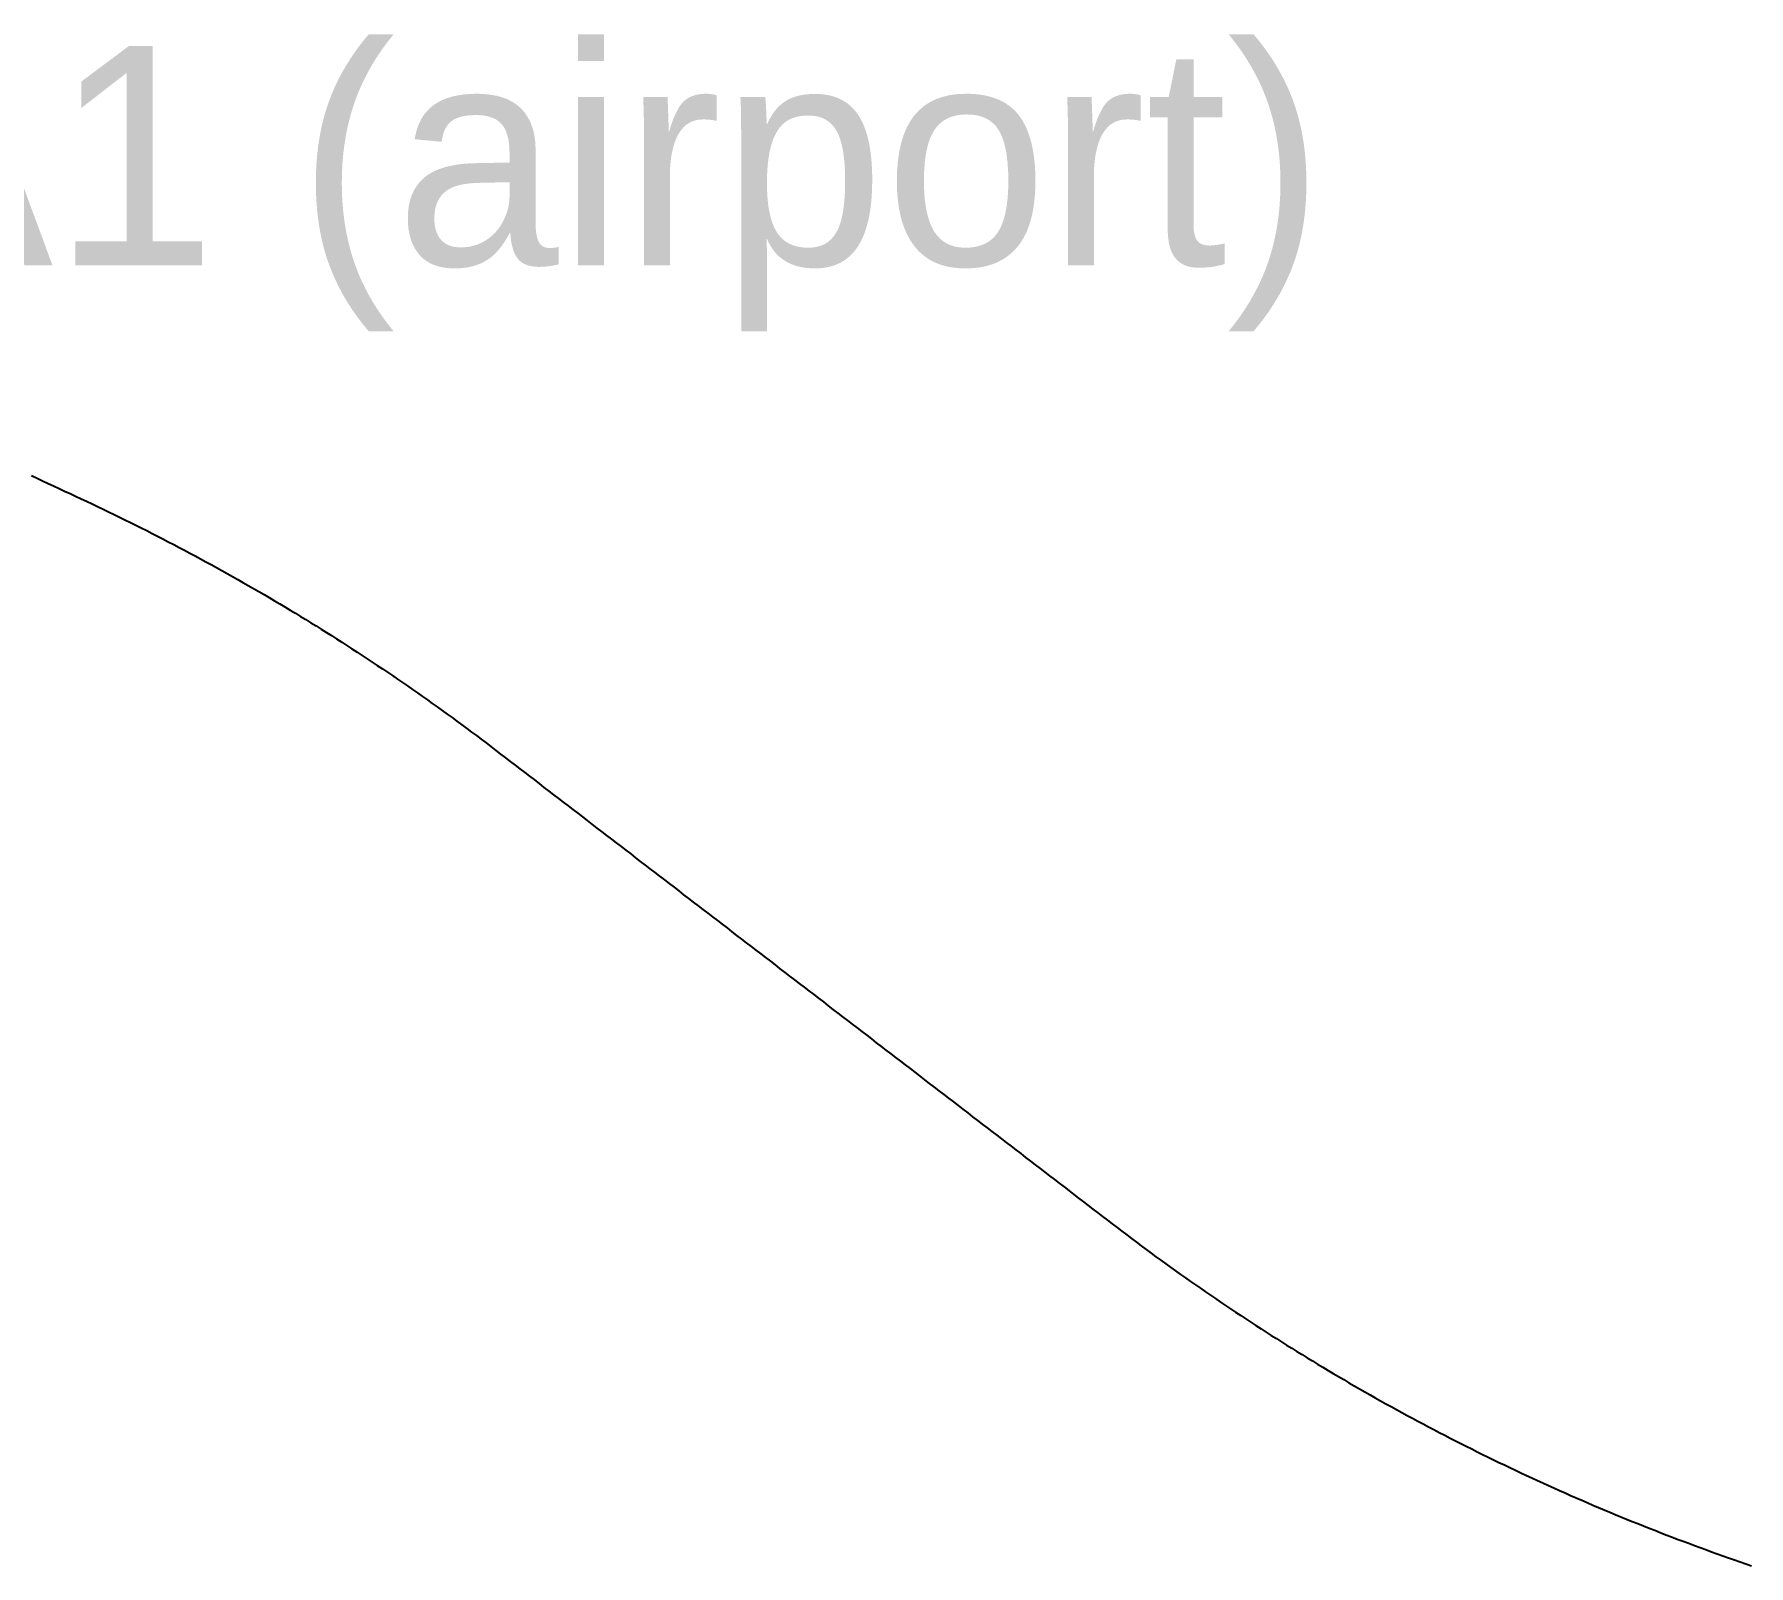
# Model space of a CAD drawing. Header units: metres. Extents: x 457876 to 584660, y 126427 to 241224.
# Drawn here: x 556828 to 563861, y 219521 to 225805 of the extents above; entities that cross this region are included whole.
import ezdxf

# ---------------------------------------------------------------- set-up
doc = ezdxf.new("R2010")
doc.units = ezdxf.units.M
for name, color, linetype in [('AT_GRADE', 3, 'CONTINUOUS'), ('CUTTING', 34, 'CONTINUOUS'), ('EMBANKMENT', 42, 'CONTINUOUS'), ('GROUND_CL', 8, 'CONTINUOUS'), ('RAIL_CL', 1, 'CONTINUOUS'), ('STATIONS', 7, 'CONTINUOUS')]:
    doc.layers.add(name, color=color, linetype=linetype)

msp = doc.modelspace()

# ---------------------------------------------------------------- linework, layer by layer
at = {"layer": 'AT_GRADE'}
for points in [[(556839.129, 223983.462, 99.685), (556861.722, 223972.926, 99.662), (556884.316, 223962.39, 99.639), (556906.909, 223951.855, 99.615), (556929.502, 223941.319, 99.591), (556952.095, 223930.783, 99.566), (556974.687, 223920.248, 99.54), (556997.28, 223909.712, 99.514), (557019.872, 223899.177, 99.487), (557042.448, 223888.608, 99.459), (557065.005, 223877.998, 99.431), (557087.531, 223867.322, 99.402), (557110.024, 223856.578, 99.372), (557132.485, 223845.767, 99.342), (557154.916, 223834.895, 99.311), (557177.324, 223823.975, 99.28), (557199.708, 223813.006, 99.248), (557222.048, 223801.948, 99.216), (557244.357, 223790.827, 99.183), (557266.644, 223779.663, 99.149), (557288.9, 223768.439, 99.115), (557311.124, 223757.15, 99.08), (557333.316, 223745.799, 99.045), (557355.472, 223734.378, 99.009), (557377.603, 223722.908, 98.973), (557399.696, 223711.367, 98.936), (557421.763, 223699.776, 98.899), (557443.791, 223688.109, 98.861), (557465.792, 223676.394, 98.823), (557487.764, 223664.623, 98.784), (557509.699, 223652.784, 98.744), (557531.606, 223640.893, 98.704), (557553.479, 223628.939, 98.664), (557575.323, 223616.933, 98.623), (557597.12, 223604.843, 98.582), (557618.888, 223592.7, 98.54), (557640.63, 223580.511, 98.498), (557662.337, 223568.259, 98.455), (557684.006, 223555.939, 98.412), (557705.651, 223543.579, 98.368), (557727.266, 223531.167, 98.324), (557748.827, 223518.659, 98.28), (557770.36, 223506.105, 98.235), (557791.862, 223493.497, 98.19), (557813.325, 223480.822, 98.144), (557834.756, 223468.094, 98.098), (557856.158, 223455.317, 98.051), (557877.52, 223442.472, 98.005), (557898.848, 223429.572, 97.957), (557920.146, 223416.623, 97.91), (557941.392, 223403.588, 97.862), (557962.612, 223390.511, 97.813), (557983.804, 223377.388, 97.765), (558004.956, 223364.202, 97.716), (558026.067, 223350.949, 97.666), (558047.145, 223337.644, 97.617), (558068.189, 223324.285, 97.567), (558089.186, 223310.854, 97.516), (558110.147, 223297.367, 97.465), (558131.076, 223283.83, 97.414), (558151.97, 223270.24, 97.363), (558172.826, 223256.591, 97.311), (558193.641, 223242.879, 97.259), (558214.415, 223229.108, 97.207), (558235.154, 223215.282, 97.155), (558255.855, 223201.4, 97.102), (558276.519, 223187.464, 97.049), (558297.147, 223173.474, 96.995), (558317.74, 223159.433, 96.942), (558338.29, 223145.33, 96.888), (558358.798, 223131.166, 96.834), (558379.276, 223116.958, 96.779), (558399.715, 223102.696, 96.724), (558420.106, 223088.364, 96.67)], [(558819.984, 222790.868, 95.524), (558839.746, 222775.683, 95.465), (558859.508, 222760.499, 95.405), (558879.269, 222745.314, 95.345), (558899.031, 222730.129, 95.286), (558918.793, 222714.945, 95.225), (558938.554, 222699.76, 95.165), (558958.316, 222684.576, 95.105), (558978.078, 222669.391, 95.044)], [(559116.408, 222563.1, 94.615), (559136.169, 222547.916, 94.553), (559155.93, 222532.731, 94.491), (559175.692, 222517.547, 94.428), (559195.453, 222502.362, 94.366), (559215.214, 222487.178, 94.303), (559234.975, 222471.994, 94.24), (559254.736, 222456.81, 94.177), (559274.497, 222441.625, 94.114), (559294.258, 222426.441, 94.051), (559314.019, 222411.257, 93.987), (559333.78, 222396.073, 93.923), (559353.541, 222380.889, 93.859), (559373.302, 222365.705, 93.795), (559393.062, 222350.52, 93.731), (559412.823, 222335.336, 93.667), (559432.584, 222320.152, 93.602), (559452.344, 222304.969, 93.537), (559472.105, 222289.785, 93.472)], [(559630.186, 222168.315, 92.946), (559649.946, 222153.131, 92.879), (559669.706, 222137.948, 92.812), (559689.465, 222122.764, 92.745), (559709.225, 222107.581, 92.678), (559728.984, 222092.398, 92.61), (559748.744, 222077.214, 92.543), (559768.503, 222062.031, 92.475), (559788.262, 222046.848, 92.407), (559808.021, 222031.665, 92.338), (559827.78, 222016.482, 92.27), (559847.539, 222001.299, 92.201), (559867.298, 221986.117, 92.132), (559887.057, 221970.934, 92.063), (559906.815, 221955.751, 91.993), (559926.574, 221940.569, 91.923), (559946.332, 221925.386, 91.853), (559966.09, 221910.204, 91.783), (559985.848, 221895.021, 91.713), (560005.606, 221879.839, 91.642), (560025.364, 221864.657, 91.571), (560045.122, 221849.475, 91.5), (560064.879, 221834.293, 91.428), (560084.637, 221819.111, 91.357), (560104.394, 221803.929, 91.285), (560124.151, 221788.747, 91.212), (560143.908, 221773.566, 91.14), (560163.665, 221758.384, 91.067), (560183.422, 221743.203, 90.994), (560203.179, 221728.022, 90.921), (560222.935, 221712.84, 90.847), (560242.691, 221697.659, 90.773), (560262.448, 221682.478, 90.699), (560282.204, 221667.298, 90.624), (560301.959, 221652.117, 90.55), (560321.715, 221636.936, 90.475), (560341.471, 221621.756, 90.399), (560361.226, 221606.575, 90.324), (560380.981, 221591.395, 90.248), (560400.736, 221576.215, 90.171), (560420.491, 221561.035, 90.095), (560440.246, 221545.855, 90.018), (560460, 221530.676, 89.941), (560479.755, 221515.496, 89.863), (560499.509, 221500.317, 89.785), (560519.263, 221485.137, 89.707), (560539.017, 221469.958, 89.629), (560558.77, 221454.779, 89.55), (560578.524, 221439.6, 89.471)], [(561860.405, 220493.346, 83.689), (561881.341, 220479.872, 83.587), (561902.312, 220466.451, 83.486), (561923.326, 220453.1, 83.384), (561944.377, 220439.807, 83.282), (561965.461, 220426.566, 83.18), (561986.586, 220413.39, 83.077), (562007.75, 220400.278, 82.975), (562028.942, 220387.212, 82.872), (562050.162, 220374.191, 82.768), (562071.429, 220361.248, 82.665), (562092.729, 220348.358, 82.561), (562114.061, 220335.523, 82.457), (562135.435, 220322.757, 82.353), (562156.838, 220310.039, 82.248), (562178.272, 220297.376, 82.143), (562199.745, 220284.777, 82.038), (562221.249, 220272.233, 81.933), (562242.78, 220259.735, 81.828), (562264.364, 220247.327, 81.722), (562285.981, 220234.978, 81.616), (562307.62, 220222.669, 81.51), (562329.297, 220210.426, 81.404), (562351.01, 220198.246, 81.298), (562372.748, 220186.113, 81.191), (562394.516, 220174.032, 81.085), (562416.328, 220162.031, 80.978), (562438.17, 220150.085, 80.871), (562460.047, 220138.204, 80.763), (562481.951, 220126.371, 80.656), (562503.893, 220114.61, 80.549), (562525.864, 220102.904, 80.441), (562547.861, 220091.245, 80.333), (562569.897, 220079.661, 80.225), (562591.959, 220068.126, 80.117), (562614.058, 220056.663, 80.009), (562636.183, 220045.249, 79.901), (562658.344, 220033.904, 79.792), (562680.536, 220022.622, 79.684), (562702.762, 220011.405, 79.575), (562725.018, 220000.25, 79.467), (562747.296, 219989.136, 79.358), (562769.602, 219978.079, 79.249), (562791.954, 219967.117, 79.141), (562814.331, 219956.204, 79.032), (562836.731, 219945.339, 78.923), (562859.16, 219934.533, 78.814), (562881.621, 219923.793, 78.705), (562904.115, 219913.123, 78.596), (562926.641, 219902.52, 78.486), (562949.186, 219891.957, 78.377), (562971.761, 219881.459, 78.268), (562994.368, 219871.028, 78.159), (563017.006, 219860.664, 78.05), (563039.676, 219850.373, 77.941), (563062.373, 219840.137, 77.831), (563085.09, 219829.948, 77.722), (563107.834, 219819.819, 77.613), (563130.607, 219809.756, 77.504), (563153.414, 219799.769, 77.395), (563176.243, 219789.832, 77.286), (563199.103, 219779.968, 77.177), (563221.992, 219770.172, 77.068), (563244.903, 219760.425, 76.959), (563267.835, 219750.73, 76.851), (563290.8, 219741.113, 76.742)]]:
    msp.add_polyline3d(points, dxfattribs=at)
at = {"layer": 'CUTTING'}
for points in [[(558997.839, 222654.207, 94.983), (559017.601, 222639.022, 94.922), (559037.362, 222623.838, 94.861), (559057.124, 222608.653, 94.8), (559076.885, 222593.469, 94.738), (559096.646, 222578.284, 94.677)], [(560598.277, 221424.421, 89.391), (560618.03, 221409.243, 89.312), (560637.783, 221394.064, 89.232), (560657.536, 221378.886, 89.151), (560677.288, 221363.708, 89.07), (560697.04, 221348.53, 88.989), (560716.792, 221333.352, 88.908), (560736.544, 221318.174, 88.826), (560756.296, 221302.997, 88.744), (560776.048, 221287.819, 88.662), (560795.799, 221272.642, 88.579), (560815.55, 221257.465, 88.496), (560835.301, 221242.288, 88.412), (560855.052, 221227.111, 88.328), (560874.802, 221211.934, 88.244), (560894.552, 221196.758, 88.159), (560914.302, 221181.582, 88.075), (560934.052, 221166.405, 87.989), (560953.802, 221151.229, 87.904), (560973.551, 221136.054, 87.818), (560993.301, 221120.878, 87.731), (561013.05, 221105.702, 87.645), (561032.798, 221090.527, 87.558), (561052.547, 221075.352, 87.47), (561072.295, 221060.177, 87.382), (561092.044, 221045.002, 87.294), (561111.792, 221029.827, 87.206), (561131.539, 221014.653, 87.117), (561151.287, 220999.478, 87.028), (561171.034, 220984.304, 86.938), (561190.781, 220969.13, 86.848), (561210.528, 220953.956, 86.758), (561230.275, 220938.783, 86.668), (561250.021, 220923.609, 86.577), (561269.794, 220908.469, 86.485), (561289.603, 220893.379, 86.394), (561309.449, 220878.336, 86.302), (561329.337, 220863.351, 86.209), (561349.275, 220848.432, 86.116), (561369.254, 220833.567, 86.023), (561389.259, 220818.738, 85.93), (561409.308, 220803.97, 85.836), (561429.402, 220789.263, 85.742), (561449.541, 220774.618, 85.647), (561469.72, 220760.029, 85.553), (561489.941, 220745.497, 85.457), (561510.195, 220731.013, 85.362), (561530.48, 220716.572, 85.266), (561550.805, 220702.188, 85.17), (561571.173, 220687.865, 85.073), (561591.589, 220673.611, 84.976), (561612.045, 220659.415, 84.879), (561632.531, 220645.262, 84.782), (561653.059, 220631.17, 84.684), (561673.628, 220617.14, 84.586), (561694.233, 220603.161, 84.487), (561714.873, 220589.236, 84.389), (561735.55, 220575.365, 84.289), (561756.263, 220561.549, 84.19), (561777.013, 220547.789, 84.09), (561797.803, 220534.089, 83.99), (561818.633, 220520.451, 83.89), (561839.502, 220506.872, 83.789)]]:
    msp.add_polyline3d(points, dxfattribs=at)
at = {"layer": 'EMBANKMENT'}
for points in [[(558440.452, 223073.97, 96.614), (558460.757, 223059.516, 96.559), (558481.031, 223045.021, 96.503), (558501.272, 223030.479, 96.447), (558521.471, 223015.879, 96.391), (558541.63, 223001.224, 96.335), (558561.745, 222986.509, 96.278), (558581.815, 222971.733, 96.222), (558601.836, 222956.891, 96.165), (558621.834, 222942.017, 96.107), (558641.791, 222927.089, 96.05), (558661.697, 222912.093, 95.992), (558681.559, 222897.04, 95.934), (558701.386, 222881.94, 95.876), (558721.175, 222866.791, 95.818), (558740.937, 222851.606, 95.76), (558760.699, 222836.422, 95.701), (558780.461, 222821.237, 95.642), (558800.223, 222806.052, 95.583)], [(559491.865, 222274.601, 93.407), (559511.625, 222259.417, 93.342), (559531.386, 222244.233, 93.276), (559551.146, 222229.049, 93.211), (559570.906, 222213.866, 93.145), (559590.666, 222198.682, 93.079), (559610.426, 222183.498, 93.012)], [(563313.791, 219731.556, 76.633), (563336.813, 219722.074, 76.525), (563359.855, 219712.644, 76.416), (563382.925, 219703.278, 76.308), (563406.019, 219693.975, 76.2), (563429.139, 219684.735, 76.092), (563452.283, 219675.555, 75.984), (563475.449, 219666.432, 75.876), (563498.646, 219657.384, 75.768), (563521.865, 219648.395, 75.66), (563545.11, 219639.473, 75.553), (563568.376, 219630.605, 75.445), (563591.668, 219621.806, 75.338), (563614.986, 219613.076, 75.231), (563638.326, 219604.405, 75.124), (563661.688, 219595.791, 75.018), (563685.073, 219587.241, 74.911), (563708.486, 219578.767, 74.805), (563731.927, 219570.369, 74.699), (563755.383, 219562.016, 74.593), (563778.864, 219553.73, 74.487), (563802.367, 219545.507, 74.382), (563825.892, 219537.346, 74.276), (563849.442, 219529.257, 74.171)]]:
    msp.add_polyline3d(points, dxfattribs=at)
at = {"layer": 'GROUND_CL'}
msp.add_polyline3d([(556816.535, 223993.998, 102.79), (556839.129, 223983.462, 102.63), (556861.722, 223972.926, 102.475), (556884.316, 223962.39, 102.325), (556906.909, 223951.855, 102.18), (556929.502, 223941.319, 102.038), (556952.095, 223930.783, 101.9), (556974.687, 223920.248, 101.768), (556997.28, 223909.712, 101.64), (557019.872, 223899.177, 101.516), (557042.448, 223888.608, 101.395), (557065.005, 223877.998, 101.278), (557087.531, 223867.322, 101.166), (557110.024, 223856.578, 101.059), (557132.485, 223845.767, 100.957), (557154.916, 223834.895, 100.86), (557177.324, 223823.975, 100.766), (557199.708, 223813.006, 100.676), (557222.048, 223801.948, 100.591), (557244.357, 223790.827, 100.513), (557266.644, 223779.663, 100.438), (557288.9, 223768.439, 100.365), (557311.124, 223757.15, 100.296), (557333.316, 223745.799, 100.232), (557355.472, 223734.378, 100.17), (557377.603, 223722.908, 100.108), (557399.696, 223711.367, 100.049), (557421.763, 223699.776, 100), (557443.791, 223688.109, 99.998), (557465.792, 223676.394, 99.997), (557487.764, 223664.623, 99.997), (557509.699, 223652.784, 99.998), (557531.606, 223640.893, 99.993), (557553.479, 223628.939, 99.983), (557575.323, 223616.933, 99.974), (557597.12, 223604.843, 99.964), (557618.888, 223592.7, 99.955), (557640.63, 223580.511, 99.941), (557662.337, 223568.259, 99.926), (557684.006, 223555.939, 99.91), (557705.651, 223543.579, 99.893), (557727.266, 223531.167, 99.874), (557748.827, 223518.659, 99.851), (557770.36, 223506.105, 99.824), (557791.862, 223493.497, 99.795), (557813.325, 223480.822, 99.763), (557834.756, 223468.094, 99.719), (557856.158, 223455.317, 99.667), (557877.52, 223442.472, 99.61), (557898.848, 223429.572, 99.55), (557920.146, 223416.623, 99.483), (557941.392, 223403.588, 99.401), (557962.612, 223390.511, 99.308), (557983.804, 223377.388, 99.205), (558004.956, 223364.202, 99.09), (558026.067, 223350.949, 98.967), (558047.145, 223337.644, 98.834), (558068.189, 223324.285, 98.681), (558089.186, 223310.854, 98.51), (558110.147, 223297.367, 98.321), (558131.076, 223283.83, 98.126), (558151.97, 223270.24, 97.92), (558172.826, 223256.591, 97.694), (558193.641, 223242.879, 97.448), (558214.415, 223229.108, 97.168), (558235.154, 223215.282, 96.884), (558255.855, 223201.4, 96.583), (558276.519, 223187.464, 96.256), (558297.147, 223173.474, 95.903), (558317.74, 223159.433, 95.526), (558338.29, 223145.33, 95.214), (558358.798, 223131.166, 94.863), (558379.276, 223116.958, 94.474), (558399.715, 223102.696, 94.079), (558420.106, 223088.364, 93.687), (558440.452, 223073.97, 93.37), (558460.757, 223059.516, 93.057), (558481.031, 223045.021, 92.749), (558501.272, 223030.479, 92.405), (558521.471, 223015.879, 92.048), (558541.63, 223001.224, 91.844), (558561.745, 222986.509, 91.691), (558581.815, 222971.733, 91.588), (558601.836, 222956.891, 91.536), (558621.834, 222942.017, 91.524), (558641.791, 222927.089, 91.53), (558661.697, 222912.093, 91.563), (558681.559, 222897.04, 91.61), (558701.386, 222881.94, 91.673), (558721.175, 222866.791, 91.755), (558740.937, 222851.606, 91.888), (558760.699, 222836.422, 92.054), (558780.461, 222821.237, 92.256), (558800.223, 222806.052, 92.516), (558819.984, 222790.868, 92.829), (558839.746, 222775.683, 93.15), (558859.508, 222760.499, 93.518), (558879.269, 222745.314, 93.932), (558899.031, 222730.129, 94.409), (558918.793, 222714.945, 94.943), (558938.554, 222699.76, 95.628), (558958.316, 222684.576, 96.47), (558978.078, 222669.391, 97.468), (558997.839, 222654.207, 98.622), (559017.601, 222639.022, 99.934), (559037.362, 222623.838, 99.463), (559057.124, 222608.653, 98.882), (559076.885, 222593.469, 98.315), (559096.646, 222578.284, 97.759), (559116.408, 222563.1, 97.217), (559136.169, 222547.916, 96.358), (559155.93, 222532.731, 95.656), (559175.692, 222517.547, 95.137), (559195.453, 222502.362, 94.665), (559215.214, 222487.178, 94.241), (559234.975, 222471.994, 93.837), (559254.736, 222456.81, 93.459), (559274.497, 222441.625, 93.112), (559294.258, 222426.441, 92.808), (559314.019, 222411.257, 92.529), (559333.78, 222396.073, 92.253), (559353.541, 222380.889, 91.988), (559373.302, 222365.705, 91.737), (559393.062, 222350.52, 91.501), (559412.823, 222335.336, 91.278), (559432.584, 222320.152, 91.063), (559452.344, 222304.969, 90.844), (559472.105, 222289.785, 90.622), (559491.865, 222274.601, 90.398), (559511.625, 222259.417, 90.171), (559531.386, 222244.233, 90.034), (559551.146, 222229.049, 90), (559570.906, 222213.866, 90), (559590.666, 222198.682, 90), (559610.426, 222183.498, 90), (559630.186, 222168.315, 90.015), (559649.946, 222153.131, 90.02), (559669.706, 222137.948, 90.001), (559689.465, 222122.764, 90), (559709.225, 222107.581, 90), (559728.984, 222092.398, 90.113), (559748.744, 222077.214, 90.291), (559768.503, 222062.031, 90.436), (559788.262, 222046.848, 90.548), (559808.021, 222031.665, 90.617), (559827.78, 222016.482, 90.662), (559847.539, 222001.299, 90.727), (559867.298, 221986.117, 90.789), (559887.057, 221970.934, 90.849), (559906.815, 221955.751, 90.907), (559926.574, 221940.569, 90.934), (559946.332, 221925.386, 90.96), (559966.09, 221910.204, 90.99), (559985.848, 221895.021, 91.014), (560005.606, 221879.839, 91.032), (560025.364, 221864.657, 91.034), (560045.122, 221849.475, 91.02), (560064.879, 221834.293, 91.013), (560084.637, 221819.111, 91.02), (560104.394, 221803.929, 91.031), (560124.151, 221788.747, 91.04), (560143.908, 221773.566, 91.042), (560163.665, 221758.384, 91.049), (560183.422, 221743.203, 91.061), (560203.179, 221728.022, 91.085), (560222.935, 221712.84, 91.115), (560242.691, 221697.659, 91.14), (560262.448, 221682.478, 91.17), (560282.204, 221667.298, 91.206), (560301.959, 221652.117, 91.247), (560321.715, 221636.936, 91.292), (560341.471, 221621.756, 91.342), (560361.226, 221606.575, 91.397), (560380.981, 221591.395, 91.457), (560400.736, 221576.215, 91.521), (560420.491, 221561.035, 91.592), (560440.246, 221545.855, 91.673), (560460, 221530.676, 91.757), (560479.755, 221515.496, 91.845), (560499.509, 221500.317, 91.938), (560519.263, 221485.137, 92.037), (560539.017, 221469.958, 92.163), (560558.77, 221454.779, 92.299), (560578.524, 221439.6, 92.445), (560598.277, 221424.421, 92.579), (560618.03, 221409.243, 92.718), (560637.783, 221394.064, 92.914), (560657.536, 221378.886, 93.129), (560677.288, 221363.708, 93.362), (560697.04, 221348.53, 93.614), (560716.792, 221333.352, 93.863), (560736.544, 221318.174, 94.175), (560756.296, 221302.997, 94.524), (560776.048, 221287.819, 94.905), (560795.799, 221272.642, 95.316), (560815.55, 221257.465, 95.759), (560835.301, 221242.288, 96.559), (560855.052, 221227.111, 97.141), (560874.802, 221211.934, 97.451), (560894.552, 221196.758, 97.616), (560914.302, 221181.582, 97.634), (560934.052, 221166.405, 97.136), (560953.802, 221151.229, 96.54), (560973.551, 221136.054, 95.975), (560993.301, 221120.878, 95.633), (561013.05, 221105.702, 95.298), (561032.798, 221090.527, 94.789), (561052.547, 221075.352, 94.268), (561072.295, 221060.177, 93.803), (561092.044, 221045.002, 93.393), (561111.792, 221029.827, 93.064), (561131.539, 221014.653, 92.753), (561151.287, 220999.478, 92.453), (561171.034, 220984.304, 92.18), (561190.781, 220969.13, 91.935), (561210.528, 220953.956, 91.718), (561230.275, 220938.783, 91.516), (561250.021, 220923.609, 91.339), (561269.794, 220908.469, 91.181), (561289.603, 220893.379, 91.039), (561309.449, 220878.336, 90.913), (561329.337, 220863.351, 90.802), (561349.275, 220848.432, 90.703), (561369.254, 220833.567, 90.616), (561389.259, 220818.738, 90.539), (561409.308, 220803.97, 90.47), (561429.402, 220789.263, 90.411), (561449.541, 220774.618, 90.36), (561469.72, 220760.029, 90.314), (561489.941, 220745.497, 90.273), (561510.195, 220731.013, 90.235), (561530.48, 220716.572, 90.202), (561550.805, 220702.188, 90.173), (561571.173, 220687.865, 90.145), (561591.589, 220673.611, 90.12), (561612.045, 220659.415, 90.096), (561632.531, 220645.262, 90.075), (561653.059, 220631.17, 90.055), (561673.628, 220617.14, 90.037), (561694.233, 220603.161, 90.019), (561714.873, 220589.236, 90.002), (561735.55, 220575.365, 89.644), (561756.263, 220561.549, 89.187), (561777.013, 220547.789, 88.691), (561797.803, 220534.089, 88.176), (561818.633, 220520.451, 87.704), (561839.502, 220506.872, 87.117), (561860.405, 220493.346, 86.557), (561881.341, 220479.872, 86.025), (561902.312, 220466.451, 85.522), (561923.326, 220453.1, 85.027), (561944.377, 220439.807, 84.558), (561965.461, 220426.566, 84.138), (561986.586, 220413.39, 83.742), (562007.75, 220400.278, 83.376), (562028.942, 220387.212, 83.145), (562050.162, 220374.191, 83.01), (562071.429, 220361.248, 82.857), (562092.729, 220348.358, 82.689), (562114.061, 220335.523, 82.497), (562135.435, 220322.757, 82.316), (562156.838, 220310.039, 82.144), (562178.272, 220297.376, 81.967), (562199.745, 220284.777, 81.787), (562221.249, 220272.233, 81.606), (562242.78, 220259.735, 81.448), (562264.364, 220247.327, 81.297), (562285.981, 220234.978, 81.149), (562307.62, 220222.669, 80.984), (562329.297, 220210.426, 80.851), (562351.01, 220198.246, 80.746), (562372.748, 220186.113, 80.643), (562394.516, 220174.032, 80.542), (562416.328, 220162.031, 80.441), (562438.17, 220150.085, 80.396), (562460.047, 220138.204, 80.327), (562481.951, 220126.371, 80.248), (562503.893, 220114.61, 80.171), (562525.864, 220102.904, 80.127), (562547.861, 220091.245, 80.129), (562569.897, 220079.661, 80.111), (562591.959, 220068.126, 80.072), (562614.058, 220056.663, 80.013), (562636.183, 220045.249, 79.945), (562658.344, 220033.904, 80.006), (562680.536, 220022.622, 80.014), (562702.762, 220011.405, 80.01), (562725.018, 220000.25, 79.85), (562747.296, 219989.136, 79.482), (562769.602, 219978.079, 79.283), (562791.954, 219967.117, 79.25), (562814.331, 219956.204, 79.384), (562836.731, 219945.339, 79.73), (562859.16, 219934.533, 80), (562881.621, 219923.793, 80.001), (562904.115, 219913.123, 80.003), (562926.641, 219902.52, 80.004), (562949.186, 219891.957, 80.005), (562971.761, 219881.459, 80.005), (562994.368, 219871.028, 80.005), (563017.006, 219860.664, 80.005), (563039.676, 219850.373, 80.004), (563062.373, 219840.137, 80.003), (563085.09, 219829.948, 80.002), (563107.834, 219819.819, 80.001), (563130.607, 219809.756, 79.556), (563153.414, 219799.769, 78.741), (563176.243, 219789.832, 77.916), (563199.103, 219779.968, 77.081), (563221.992, 219770.172, 76.266), (563244.903, 219760.425, 75.582), (563267.835, 219750.73, 74.89), (563290.8, 219741.113, 74.189), (563313.791, 219731.556, 73.431), (563336.813, 219722.074, 72.793), (563359.855, 219712.644, 72.187), (563382.925, 219703.278, 71.579), (563406.019, 219693.975, 70.968), (563429.139, 219684.735, 70.527), (563452.283, 219675.555, 70.314), (563475.449, 219666.432, 70.155), (563498.646, 219657.384, 70.048), (563521.865, 219648.395, 69.985), (563545.11, 219639.473, 69.904), (563568.376, 219630.605, 69.836), (563591.668, 219621.806, 69.783), (563614.986, 219613.076, 69.744), (563638.326, 219604.405, 69.719), (563661.688, 219595.791, 69.708), (563685.073, 219587.241, 69.71), (563708.486, 219578.767, 69.726), (563731.927, 219570.369, 69.802), (563755.383, 219562.016, 69.893), (563778.864, 219553.73, 69.956), (563802.367, 219545.507, 69.991), (563825.892, 219537.346, 70.135), (563849.442, 219529.257, 70.827), (563873.01, 219521.22, 71.452)], dxfattribs=at)
at = {"layer": 'RAIL_CL'}
msp.add_polyline3d([(556816.535, 223993.998, 99.707), (556839.129, 223983.462, 99.685), (556861.722, 223972.926, 99.662), (556884.316, 223962.39, 99.639), (556906.909, 223951.855, 99.615), (556929.502, 223941.319, 99.591), (556952.095, 223930.783, 99.566), (556974.687, 223920.248, 99.54), (556997.28, 223909.712, 99.514), (557019.872, 223899.177, 99.487), (557042.448, 223888.608, 99.459), (557065.005, 223877.998, 99.431), (557087.531, 223867.322, 99.402), (557110.024, 223856.578, 99.372), (557132.485, 223845.767, 99.342), (557154.916, 223834.895, 99.311), (557177.324, 223823.975, 99.28), (557199.708, 223813.006, 99.248), (557222.048, 223801.948, 99.216), (557244.357, 223790.827, 99.183), (557266.644, 223779.663, 99.149), (557288.9, 223768.439, 99.115), (557311.124, 223757.15, 99.08), (557333.316, 223745.799, 99.045), (557355.472, 223734.378, 99.009), (557377.603, 223722.908, 98.973), (557399.696, 223711.367, 98.936), (557421.763, 223699.776, 98.899), (557443.791, 223688.109, 98.861), (557465.792, 223676.394, 98.823), (557487.764, 223664.623, 98.784), (557509.699, 223652.784, 98.744), (557531.606, 223640.893, 98.704), (557553.479, 223628.939, 98.664), (557575.323, 223616.933, 98.623), (557597.12, 223604.843, 98.582), (557618.888, 223592.7, 98.54), (557640.63, 223580.511, 98.498), (557662.337, 223568.259, 98.455), (557684.006, 223555.939, 98.412), (557705.651, 223543.579, 98.368), (557727.266, 223531.167, 98.324), (557748.827, 223518.659, 98.28), (557770.36, 223506.105, 98.235), (557791.862, 223493.497, 98.19), (557813.325, 223480.822, 98.144), (557834.756, 223468.094, 98.098), (557856.158, 223455.317, 98.051), (557877.52, 223442.472, 98.005), (557898.848, 223429.572, 97.957), (557920.146, 223416.623, 97.91), (557941.392, 223403.588, 97.862), (557962.612, 223390.511, 97.813), (557983.804, 223377.388, 97.765), (558004.956, 223364.202, 97.716), (558026.067, 223350.949, 97.666), (558047.145, 223337.644, 97.617), (558068.189, 223324.285, 97.567), (558089.186, 223310.854, 97.516), (558110.147, 223297.367, 97.465), (558131.076, 223283.83, 97.414), (558151.97, 223270.24, 97.363), (558172.826, 223256.591, 97.311), (558193.641, 223242.879, 97.259), (558214.415, 223229.108, 97.207), (558235.154, 223215.282, 97.155), (558255.855, 223201.4, 97.102), (558276.519, 223187.464, 97.049), (558297.147, 223173.474, 96.995), (558317.74, 223159.433, 96.942), (558338.29, 223145.33, 96.888), (558358.798, 223131.166, 96.834), (558379.276, 223116.958, 96.779), (558399.715, 223102.696, 96.724), (558420.106, 223088.364, 96.67), (558440.452, 223073.97, 96.614), (558460.757, 223059.516, 96.559), (558481.031, 223045.021, 96.503), (558501.272, 223030.479, 96.447), (558521.471, 223015.879, 96.391), (558541.63, 223001.224, 96.335), (558561.745, 222986.509, 96.278), (558581.815, 222971.733, 96.222), (558601.836, 222956.891, 96.165), (558621.834, 222942.017, 96.107), (558641.791, 222927.089, 96.05), (558661.697, 222912.093, 95.992), (558681.559, 222897.04, 95.934), (558701.386, 222881.94, 95.876), (558721.175, 222866.791, 95.818), (558740.937, 222851.606, 95.76), (558760.699, 222836.422, 95.701), (558780.461, 222821.237, 95.642), (558800.223, 222806.052, 95.583), (558819.984, 222790.868, 95.524), (558839.746, 222775.683, 95.465), (558859.508, 222760.499, 95.405), (558879.269, 222745.314, 95.345), (558899.031, 222730.129, 95.286), (558918.793, 222714.945, 95.225), (558938.554, 222699.76, 95.165), (558958.316, 222684.576, 95.105), (558978.078, 222669.391, 95.044), (558997.839, 222654.207, 94.983), (559017.601, 222639.022, 94.922), (559037.362, 222623.838, 94.861), (559057.124, 222608.653, 94.8), (559076.885, 222593.469, 94.738), (559096.646, 222578.284, 94.677), (559116.408, 222563.1, 94.615), (559136.169, 222547.916, 94.553), (559155.93, 222532.731, 94.491), (559175.692, 222517.547, 94.428), (559195.453, 222502.362, 94.366), (559215.214, 222487.178, 94.303), (559234.975, 222471.994, 94.24), (559254.736, 222456.81, 94.177), (559274.497, 222441.625, 94.114), (559294.258, 222426.441, 94.051), (559314.019, 222411.257, 93.987), (559333.78, 222396.073, 93.923), (559353.541, 222380.889, 93.859), (559373.302, 222365.705, 93.795), (559393.062, 222350.52, 93.731), (559412.823, 222335.336, 93.667), (559432.584, 222320.152, 93.602), (559452.344, 222304.969, 93.537), (559472.105, 222289.785, 93.472), (559491.865, 222274.601, 93.407), (559511.625, 222259.417, 93.342), (559531.386, 222244.233, 93.276), (559551.146, 222229.049, 93.211), (559570.906, 222213.866, 93.145), (559590.666, 222198.682, 93.079), (559610.426, 222183.498, 93.012), (559630.186, 222168.315, 92.946), (559649.946, 222153.131, 92.879), (559669.706, 222137.948, 92.812), (559689.465, 222122.764, 92.745), (559709.225, 222107.581, 92.678), (559728.984, 222092.398, 92.61), (559748.744, 222077.214, 92.543), (559768.503, 222062.031, 92.475), (559788.262, 222046.848, 92.407), (559808.021, 222031.665, 92.338), (559827.78, 222016.482, 92.27), (559847.539, 222001.299, 92.201), (559867.298, 221986.117, 92.132), (559887.057, 221970.934, 92.063), (559906.815, 221955.751, 91.993), (559926.574, 221940.569, 91.923), (559946.332, 221925.386, 91.853), (559966.09, 221910.204, 91.783), (559985.848, 221895.021, 91.713), (560005.606, 221879.839, 91.642), (560025.364, 221864.657, 91.571), (560045.122, 221849.475, 91.5), (560064.879, 221834.293, 91.428), (560084.637, 221819.111, 91.357), (560104.394, 221803.929, 91.285), (560124.151, 221788.747, 91.212), (560143.908, 221773.566, 91.14), (560163.665, 221758.384, 91.067), (560183.422, 221743.203, 90.994), (560203.179, 221728.022, 90.921), (560222.935, 221712.84, 90.847), (560242.691, 221697.659, 90.773), (560262.448, 221682.478, 90.699), (560282.204, 221667.298, 90.624), (560301.959, 221652.117, 90.55), (560321.715, 221636.936, 90.475), (560341.471, 221621.756, 90.399), (560361.226, 221606.575, 90.324), (560380.981, 221591.395, 90.248), (560400.736, 221576.215, 90.171), (560420.491, 221561.035, 90.095), (560440.246, 221545.855, 90.018), (560460, 221530.676, 89.941), (560479.755, 221515.496, 89.863), (560499.509, 221500.317, 89.785), (560519.263, 221485.137, 89.707), (560539.017, 221469.958, 89.629), (560558.77, 221454.779, 89.55), (560578.524, 221439.6, 89.471), (560598.277, 221424.421, 89.391), (560618.03, 221409.243, 89.312), (560637.783, 221394.064, 89.232), (560657.536, 221378.886, 89.151), (560677.288, 221363.708, 89.07), (560697.04, 221348.53, 88.989), (560716.792, 221333.352, 88.908), (560736.544, 221318.174, 88.826), (560756.296, 221302.997, 88.744), (560776.048, 221287.819, 88.662), (560795.799, 221272.642, 88.579), (560815.55, 221257.465, 88.496), (560835.301, 221242.288, 88.412), (560855.052, 221227.111, 88.328), (560874.802, 221211.934, 88.244), (560894.552, 221196.758, 88.159), (560914.302, 221181.582, 88.075), (560934.052, 221166.405, 87.989), (560953.802, 221151.229, 87.904), (560973.551, 221136.054, 87.818), (560993.301, 221120.878, 87.731), (561013.05, 221105.702, 87.645), (561032.798, 221090.527, 87.558), (561052.547, 221075.352, 87.47), (561072.295, 221060.177, 87.382), (561092.044, 221045.002, 87.294), (561111.792, 221029.827, 87.206), (561131.539, 221014.653, 87.117), (561151.287, 220999.478, 87.028), (561171.034, 220984.304, 86.938), (561190.781, 220969.13, 86.848), (561210.528, 220953.956, 86.758), (561230.275, 220938.783, 86.668), (561250.021, 220923.609, 86.577), (561269.794, 220908.469, 86.485), (561289.603, 220893.379, 86.394), (561309.449, 220878.336, 86.302), (561329.337, 220863.351, 86.209), (561349.275, 220848.432, 86.116), (561369.254, 220833.567, 86.023), (561389.259, 220818.738, 85.93), (561409.308, 220803.97, 85.836), (561429.402, 220789.263, 85.742), (561449.541, 220774.618, 85.647), (561469.72, 220760.029, 85.553), (561489.941, 220745.497, 85.457), (561510.195, 220731.013, 85.362), (561530.48, 220716.572, 85.266), (561550.805, 220702.188, 85.17), (561571.173, 220687.865, 85.073), (561591.589, 220673.611, 84.976), (561612.045, 220659.415, 84.879), (561632.531, 220645.262, 84.782), (561653.059, 220631.17, 84.684), (561673.628, 220617.14, 84.586), (561694.233, 220603.161, 84.487), (561714.873, 220589.236, 84.389), (561735.55, 220575.365, 84.289), (561756.263, 220561.549, 84.19), (561777.013, 220547.789, 84.09), (561797.803, 220534.089, 83.99), (561818.633, 220520.451, 83.89), (561839.502, 220506.872, 83.789), (561860.405, 220493.346, 83.689), (561881.341, 220479.872, 83.587), (561902.312, 220466.451, 83.486), (561923.326, 220453.1, 83.384), (561944.377, 220439.807, 83.282), (561965.461, 220426.566, 83.18), (561986.586, 220413.39, 83.077), (562007.75, 220400.278, 82.975), (562028.942, 220387.212, 82.872), (562050.162, 220374.191, 82.768), (562071.429, 220361.248, 82.665), (562092.729, 220348.358, 82.561), (562114.061, 220335.523, 82.457), (562135.435, 220322.757, 82.353), (562156.838, 220310.039, 82.248), (562178.272, 220297.376, 82.143), (562199.745, 220284.777, 82.038), (562221.249, 220272.233, 81.933), (562242.78, 220259.735, 81.828), (562264.364, 220247.327, 81.722), (562285.981, 220234.978, 81.616), (562307.62, 220222.669, 81.51), (562329.297, 220210.426, 81.404), (562351.01, 220198.246, 81.298), (562372.748, 220186.113, 81.191), (562394.516, 220174.032, 81.085), (562416.328, 220162.031, 80.978), (562438.17, 220150.085, 80.871), (562460.047, 220138.204, 80.763), (562481.951, 220126.371, 80.656), (562503.893, 220114.61, 80.549), (562525.864, 220102.904, 80.441), (562547.861, 220091.245, 80.333), (562569.897, 220079.661, 80.225), (562591.959, 220068.126, 80.117), (562614.058, 220056.663, 80.009), (562636.183, 220045.249, 79.901), (562658.344, 220033.904, 79.792), (562680.536, 220022.622, 79.684), (562702.762, 220011.405, 79.575), (562725.018, 220000.25, 79.467), (562747.296, 219989.136, 79.358), (562769.602, 219978.079, 79.249), (562791.954, 219967.117, 79.141), (562814.331, 219956.204, 79.032), (562836.731, 219945.339, 78.923), (562859.16, 219934.533, 78.814), (562881.621, 219923.793, 78.705), (562904.115, 219913.123, 78.596), (562926.641, 219902.52, 78.486), (562949.186, 219891.957, 78.377), (562971.761, 219881.459, 78.268), (562994.368, 219871.028, 78.159), (563017.006, 219860.664, 78.05), (563039.676, 219850.373, 77.941), (563062.373, 219840.137, 77.831), (563085.09, 219829.948, 77.722), (563107.834, 219819.819, 77.613), (563130.607, 219809.756, 77.504), (563153.414, 219799.769, 77.395), (563176.243, 219789.832, 77.286), (563199.103, 219779.968, 77.177), (563221.992, 219770.172, 77.068), (563244.903, 219760.425, 76.959), (563267.835, 219750.73, 76.851), (563290.8, 219741.113, 76.742), (563313.791, 219731.556, 76.633), (563336.813, 219722.074, 76.525), (563359.855, 219712.644, 76.416), (563382.925, 219703.278, 76.308), (563406.019, 219693.975, 76.2), (563429.139, 219684.735, 76.092), (563452.283, 219675.555, 75.984), (563475.449, 219666.432, 75.876), (563498.646, 219657.384, 75.768), (563521.865, 219648.395, 75.66), (563545.11, 219639.473, 75.553), (563568.376, 219630.605, 75.445), (563591.668, 219621.806, 75.338), (563614.986, 219613.076, 75.231), (563638.326, 219604.405, 75.124), (563661.688, 219595.791, 75.018), (563685.073, 219587.241, 74.911), (563708.486, 219578.767, 74.805), (563731.927, 219570.369, 74.699), (563755.383, 219562.016, 74.593), (563778.864, 219553.73, 74.487), (563802.367, 219545.507, 74.382), (563825.892, 219537.346, 74.276), (563849.442, 219529.257, 74.171), (563873.01, 219521.22, 74.066)], dxfattribs=at)

# ---------------------------------------------------------------- texts
at = {"layer": 'STATIONS'}
msp.add_text('A1 (airport)', height=900, dxfattribs=at).set_placement((556102, 224857, 99.921))

doc.saveas('drawing.dxf')
